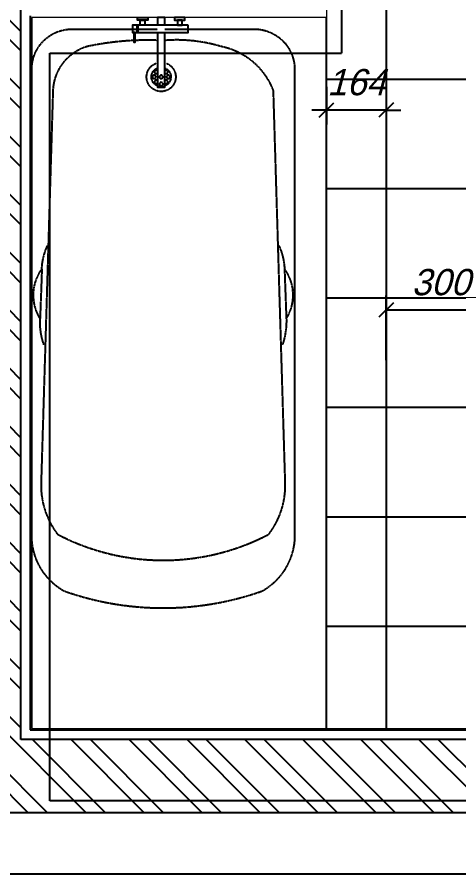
# Model space of a CAD drawing. Header units: millimetres. Extents: x 186805 to 449048, y 2167 to 51540.
# Drawn here: x 285554 to 286766, y 33432 to 35782 of the extents above; entities that cross this region are included whole.
import ezdxf

# ---------------------------------------------------------------- set-up
doc = ezdxf.new("R2010")
doc.units = ezdxf.units.MM
doc.linetypes.add('3117.NEW ID XR$0$BF$0$CENTER', pattern=[2, 1.25, -0.25, 0.25, -0.25])
doc.layers.get('0').update_dxf_attribs({"linetype": 'CONTINUOUS'})
doc.layers.get('Defpoints').update_dxf_attribs({"linetype": 'CONTINUOUS'})
doc.layers.add('0-60x60-C', color=3, linetype='CONTINUOUS', lineweight=13)
doc.layers.add('0-akl-plasterline', color=9, linetype='CONTINUOUS', lineweight=13)
for name, color, linetype in [('0-AKL-P1TILES', 8, 'CONTINUOUS'), ('3117.NEW ID XR$0$BF$0$0-tiles', 9, 'CONTINUOUS'), ('3117.NEW ID XR$0$BF$0$A-AXES', 9, '3117.NEW ID XR$0$BF$0$CENTER'), ('3117.NEW ID XR$0$BF$0$NAK_DIM', 8, 'CONTINUOUS'), ('a-wall', 140, 'CONTINUOUS'), ('BC-A-HATCH', 8, 'CONTINUOUS'), ('BC-A-wall', 6, 'CONTINUOUS'), ('BC-dim', 1, 'CONTINUOUS')]:
    doc.layers.add(name, color=color, linetype=linetype)
doc.styles.add('SITE SURVEY ROOM$0$SITE SURVEY ROOM$0$GEN-2F-FL-01-7$0$GEN-2F-FL-01-6$0$ELYSEE-STAR-2F-LAYOUT-FINAL-(REV-5)$0$ELYSEE-STAR-2F-LAYOUT-FINAL$0$STYLE1', font='archd.shx', dxfattribs={"oblique": 15})
doc.dimstyles.new('STANDARD-1', dxfattribs={"dimscale": 40, "dimtxt": 1.8, "dimasz": 1, "dimexe": 1, "dimexo": 0.5, "dimgap": 1, "dimtad": 1, "dimdec": 0, "dimrnd": 0.1, "dimzin": 3, "dimdsep": 46, "dimtxsty": 'SITE SURVEY ROOM$0$SITE SURVEY ROOM$0$GEN-2F-FL-01-7$0$GEN-2F-FL-01-6$0$ELYSEE-STAR-2F-LAYOUT-FINAL-(REV-5)$0$ELYSEE-STAR-2F-LAYOUT-FINAL$0$STYLE1', "dimblk": 'SITE SURVEY ROOM$0$SITE SURVEY ROOM$0$GEN-2F-FL-01-7$0$GEN-2F-FL-01-6$0$ELYSEE-STAR-2F-LAYOUT-FINAL-(REV-5)$0$ELYSEE-STAR-2F-LAYOUT-FINAL$0$_OBLIQUE', "dimcen": 2, "dimclrd": 1, "dimclre": 1, "dimclrt": 3, "dimadec": 0, "dimazin": 0, "dimtfac": 1, "dimtdec": 0, "dimtix": 1, "dimtmove": 2, "dimatfit": 3, "dimldrblk": 'ARCHTICK', "dimfxl": 1, "dimtolj": 1, "dimtzin": 3, "dimarcsym": 0})

# ---------------------------------------------------------------- blocks, each defined once
blk = doc.blocks.new('A$C7C4A1575')
at = {"layer": 'a-wall', "color": 8}
for p, q in [((52095.1, 18100), (60025.5, 18100)), ((55145.1, 17900), (55145.1, 15850)), ((57324.1, 17900), (55145.1, 17900)), ((55145.1, 15850), (55945.1, 15850)), ((55945.1, 14800), (55945.1, 15850))]:
    blk.add_line(p, q, dxfattribs=at)
blk = doc.blocks.new('A$C32DD6ECA')
at = {"layer": '0-60x60-C', "color": 16, "xscale": 0.04183124983683228, "yscale": 0.04183124983683228, "zscale": 0.04183124983683228, "rotation": 180}
blk.add_blockref('A$C7C4A1575', (4397.082, 2202.636), dxfattribs=at)
blk = doc.blocks.new('3117.NEW ID XR$0$BF$0$BATH MIXER')
at = {"layer": '3117.NEW ID XR$0$BF$0$NAK_DIM'}
blk.add_hatch(color=1, dxfattribs=at).paths.add_polyline_path([(109.6, -18.2), (108, -18.2), (108, -35.6), (109.6, -35.6)])
at = {"layer": '3117.NEW ID XR$0$BF$0$NAK_DIM', "color": 1}
for p, q in [((108, -18.2), (108, -35.6)), ((109.6, -18.2), (109.6, -35.6))]:
    blk.add_line(p, q, dxfattribs=at)
for points in [[(-7.8, -18.2), (120.2, -18.2), (120.2, -35.6), (-7.8, -35.6)], [(0, -0.7), (23.5, -0.7), (23.5, -6.9), (0, -6.9)], [(6.4, -6.9), (17.1, -6.9), (17.1, -18.2), (6.4, -18.2)], [(108.6, -0.7), (85.1, -0.7), (85.1, -6.9), (108.6, -6.9)], [(102.2, -6.9), (91.5, -6.9), (91.5, -18.2), (102.2, -18.2)], [(113.6, -35.6), (116.5, -35.6), (116.5, -57.3), (113.6, -57.3)]]:
    blk.add_lwpolyline(points, close=True, dxfattribs=at)
for points in [[(46.1, -18.2), (46.1, -0.7), (62.5, -0.7), (62.5, -18.2)], [(62.5, -35.6), (62.5, -160.3), (46.1, -160.3), (46.1, -35.6)]]:
    blk.add_lwpolyline(points, dxfattribs=at)
blk = doc.blocks.new('3117.NEW ID XR$0$BF$0$A$C2D200C54')
at = {"color": 1}
for p, q in [((324.1, 32.4), (78.3, 32.4)), ((578.3, 32.4), (343.7, 32.4)), ((-32.4, -78.3), (-32.4, -1355.5)), ((689.1, -1355.5), (689.1, -78.3)), ((26.6, -136.4), (-5.8, -1210.8)), ((662.4, -1210.8), (630, -136.4)), ((-4.6, -625.9), (-9.5, -760.9)), ((661.2, -625.9), (666.2, -760.9))]:
    blk.add_line(p, q, dxfattribs=at)
at = {"color": 251}
for centre in [(320.1, -85.1), (347.5, -85.1), (314.4, -98.8), (320.1, -112.5), (333.8, -98.8), (333.8, -118.2), (347.5, -112.5), (353.2, -98.8)]:
    blk.add_circle(centre, 4.75, dxfattribs=at)
at = {"color": 1}
for centre, radius, start, end in [((78.3, -78.3), 110.7, 90, 180), ((578.3, -78.3), 110.7, 0, 90), ((291.4, -418.7), 422.1, 85.5577, 106.7228), ((371.8, -794.8), 797.6, 78.0678, 92.0174), ((207.8, -204.1), 193.4, 101.2931, 159.5303), ((497.2, -141.3), 132.9, 2.0978, 72.7123), ((333.8, -98.8), 40, 111.1128, 68.8872), ((333.8, -98.8), 26.7, 118.8369, 61.1631), ((161.7, -632), 166.4, 154.849, 177.9022), ((494.9, -632), 166.4, 2.0978, 25.151), ((95.2, -697.2), 122.6, 144.4748, 211.3296), ((561.5, -697.2), 122.6, 328.6704, 35.5252), ((193, -768.3), 202.7, 177.9022, 198.7642), ((463.6, -768.3), 202.7, 341.2358, 2.0978), ((215.6, -1218.9), 221.5, 177.9022, 217.9835), ((441.1, -1218.9), 221.5, 322.0165, 2.0978), ((144.7, -1355.5), 177.2, 180, 240.5846), ((328.3, -799.9), 625.2, 242.6416, 297.3584), ((511.9, -1355.5), 177.2, 299.4154, 0), ((328.3, -738.6), 817.3, 250.6666, 289.3334)]:
    blk.add_arc(centre, radius, start, end, dxfattribs=at)
at = {"layer": '3117.NEW ID XR$0$BF$0$NAK_DIM', "color": 1, "xscale": 1.200000000011639, "yscale": 1.200000000011639, "zscale": 1.200000000011639}
blk.add_blockref('3117.NEW ID XR$0$BF$0$BATH MIXER', (268.7, 65.3), dxfattribs=at)
blk = doc.blocks.new('SITE SURVEY ROOM$0$SITE SURVEY ROOM$0$GEN-2F-FL-01-7$0$GEN-2F-FL-01-6$0$ELYSEE-STAR-2F-LAYOUT-FINAL-(REV-5)$0$ELYSEE-STAR-2F-LAYOUT-FINAL$0$_OBLIQUE')
at = {"color": 0, "linetype": 'ByBlock'}
blk.add_line((-0.5, -0.5), (0.5, 0.5), dxfattribs=at)
blk = doc.blocks.new('*D319')
at = {"layer": 'BC-dim', "color": 1, "lineweight": -2, "transparency": 16777216}
for p, q in [((710538.5, 72118.9), (710538.5, 72296.5)), ((710838.5, 72118.9), (710838.5, 72296.5)), ((710838.5, 72256.5), (710538.5, 72256.5))]:
    blk.add_line(p, q, dxfattribs=at)
at = {"layer": 'Defpoints', "color": 0, "transparency": 16777216}
for p in [(710538.5, 72256.5), (710538.5, 72098.9), (710838.5, 72098.9)]:
    blk.add_point(p, dxfattribs=at)
at = {"layer": 'BC-dim', "color": 1, "lineweight": -2, "transparency": 16777216, "xscale": 40, "yscale": 40, "zscale": 40, "rotation": 180}
blk.add_blockref('SITE SURVEY ROOM$0$SITE SURVEY ROOM$0$GEN-2F-FL-01-7$0$GEN-2F-FL-01-6$0$ELYSEE-STAR-2F-LAYOUT-FINAL-(REV-5)$0$ELYSEE-STAR-2F-LAYOUT-FINAL$0$_OBLIQUE', (710538.5, 72256.5), dxfattribs=at)
at = {"layer": 'BC-dim', "color": 1, "lineweight": -2, "transparency": 16777216, "xscale": 40, "yscale": 40, "zscale": 40}
blk.add_blockref('SITE SURVEY ROOM$0$SITE SURVEY ROOM$0$GEN-2F-FL-01-7$0$GEN-2F-FL-01-6$0$ELYSEE-STAR-2F-LAYOUT-FINAL-(REV-5)$0$ELYSEE-STAR-2F-LAYOUT-FINAL$0$_OBLIQUE', (710838.5, 72256.5), dxfattribs=at)
at = {"layer": 'BC-dim', "color": 3, "transparency": 16777216, "insert": (710688.5, 72332.5), "char_height": 72, "attachment_point": 5, "style": 'SITE SURVEY ROOM$0$SITE SURVEY ROOM$0$GEN-2F-FL-01-7$0$GEN-2F-FL-01-6$0$ELYSEE-STAR-2F-LAYOUT-FINAL-(REV-5)$0$ELYSEE-STAR-2F-LAYOUT-FINAL$0$STYLE1'}
blk.add_mtext('\\A1;300', dxfattribs=at)
blk = doc.blocks.new('_ArchTick')
at = {"color": 0, "linetype": 'ByBlock', "const_width": 0.15}
blk.add_lwpolyline([(-0.5, -0.5), (0.5, 0.5)], dxfattribs=at)
blk = doc.blocks.new('*D300')
at = {"layer": 'BC-dim', "color": 1, "lineweight": -2, "transparency": 16777216}
for p, q in [((710374.7, 72868.9), (710374.7, 72764.9)), ((710538.5, 72868.9), (710538.5, 72764.9)), ((710374.7, 72804.9), (710334.7, 72804.9)), ((710538.5, 72804.9), (710374.7, 72804.9)), ((710538.5, 72804.9), (710578.5, 72804.9))]:
    blk.add_line(p, q, dxfattribs=at)
at = {"layer": 'Defpoints', "color": 0, "transparency": 16777216}
for p in [(710374.7, 72888.9), (710538.5, 72888.9), (710374.7, 72804.9)]:
    blk.add_point(p, dxfattribs=at)
at = {"layer": 'BC-dim', "color": 1, "lineweight": -2, "transparency": 16777216, "xscale": 40, "yscale": 40, "zscale": 40}
blk.add_blockref('SITE SURVEY ROOM$0$SITE SURVEY ROOM$0$GEN-2F-FL-01-7$0$GEN-2F-FL-01-6$0$ELYSEE-STAR-2F-LAYOUT-FINAL-(REV-5)$0$ELYSEE-STAR-2F-LAYOUT-FINAL$0$_OBLIQUE', (710374.7, 72804.9), dxfattribs=at)
at = {"layer": 'BC-dim', "color": 1, "lineweight": -2, "transparency": 16777216, "xscale": 40, "yscale": 40, "zscale": 40, "rotation": 180}
blk.add_blockref('SITE SURVEY ROOM$0$SITE SURVEY ROOM$0$GEN-2F-FL-01-7$0$GEN-2F-FL-01-6$0$ELYSEE-STAR-2F-LAYOUT-FINAL-(REV-5)$0$ELYSEE-STAR-2F-LAYOUT-FINAL$0$_OBLIQUE', (710538.5, 72804.9), dxfattribs=at)
at = {"layer": 'BC-dim', "color": 3, "transparency": 16777216, "insert": (710456.6, 72880.9), "char_height": 72, "attachment_point": 5, "style": 'SITE SURVEY ROOM$0$SITE SURVEY ROOM$0$GEN-2F-FL-01-7$0$GEN-2F-FL-01-6$0$ELYSEE-STAR-2F-LAYOUT-FINAL-(REV-5)$0$ELYSEE-STAR-2F-LAYOUT-FINAL$0$STYLE1'}
blk.add_mtext('\\A1;164', dxfattribs=at)
blk = doc.blocks.new('A$C7DAB1636')
at = {"layer": 'BC-A-HATCH'}
h = blk.add_hatch(dxfattribs=at)
h.set_pattern_fill('ANSI32', color=256, scale=300, style=0)
h.set_pattern_definition([(315, (-189031.63, 11508.82), (-79.54951, -79.54951), []), (315, (-188978.59, 11508.82), (-79.54951, -79.54951), [])])
h.paths.add_polyline_path([(22963.3, 5282.1), (16532.4, 5282.1), (16532.4, 5552.1), (16167.4, 5552.1), (16167.4, 5752.1), (16582.4, 5752.1), (16582.4, 6512.1), (16732.4, 6512.1), (16732.4, 5482.1), (19397.4, 5482.1), (19397.4, 7492.1), (19347.4, 7492.1), (19347.4, 7637.1), (20192.4, 7637.1), (20192.4, 8587.1), (20342.4, 8587.1), (20342.4, 7492.1), (19537.4, 7492.1), (19537.4, 5482.1), (21677.4, 5482.1), (21677.4, 5892.1), (21747.4, 5892.1), (21777.4, 5862.1), (21777.4, 5482.1), (22713.3, 5482.1), (22713.3, 6403.1), (22322.3, 6403.1), (22284.2, 6441.2), (22284.2, 6503.1), (22713.3, 6503.1), (22713.3, 7492.1), (21331.3, 7492.1), (21331.3, 7622.1), (22076.3, 7622.1), (22076.3, 9727.1), (21326.3, 9727.1), (21326.3, 9877.1), (22076.3, 9877.1), (22076.3, 11787.1), (21381.3, 11787.1), (21381.3, 11937.1), (22076.3, 11937.1), (22076.3, 13612.1), (22176.3, 13570.7), (22176.3, 9087.4), (22317.4, 9087.4), (22317.4, 13519.5), (22417.4, 13478.1), (22417.4, 9087.1), (22963.3, 9087.1)])
h.paths.add_polyline_path([(22813.3, 5482.1), (22863.3, 5482.1), (22863.3, 7492.1), (22813.3, 7492.1)], flags=16)
h.paths.add_polyline_path([(22863.3, 7537.2), (22863.3, 8937.1), (22267.4, 8937.1), (22267.4, 7537.2)], flags=16)
at = {"layer": '0-AKL-P1TILES'}
for p, q in [((20540.3, 9547.1), (20540.3, 5512.1)), ((21389.1, 7292.1), (20376.4, 7292.1)), ((21389.1, 6992.1), (20376.4, 6992.1)), ((22340.3, 6692.1), (20376.4, 6692.1)), ((22359.3, 6392.1), (20376.4, 6392.1)), ((21815.3, 6092.1), (20376.4, 6092.1)), ((21647.4, 5792.1), (20376.4, 5792.1))]:
    blk.add_line(p, q, dxfattribs=at)
at = {"layer": '0-akl-plasterline', "color": 61}
for p, q in [((20376.4, 9697.1), (20376.4, 7462.1)), ((20376.4, 7462.1), (19567.4, 7462.1)), ((19567.4, 7462.1), (19567.4, 5512.1)), ((19567.4, 5512.1), (21647.4, 5512.1))]:
    blk.add_line(p, q, dxfattribs=at)
at = {"layer": '3117.NEW ID XR$0$BF$0$0-tiles'}
for p, q in [((19563.4, 7466.1), (19563.4, 5508.1)), ((19563.4, 5508.1), (20391.4, 5508.1)), ((20391.4, 5508.1), (21651.4, 5508.1))]:
    blk.add_line(p, q, dxfattribs=at)
at = {"layer": 'BC-A-wall'}
for p, q in [((19537.4, 5482.1), (19537.4, 7492.1)), ((21677.4, 5482.1), (19537.4, 5482.1)), ((16532.4, 5282.1), (22963.3, 5282.1))]:
    blk.add_line(p, q, dxfattribs=at)
at = {"layer": 'BC-A-wall', "color": 2}
blk.add_line((20376.4, 5512.1), (20376.4, 7462.1), dxfattribs=at)
at = {"layer": '3117.NEW ID XR$0$BF$0$A-AXES', "extrusion": (0, 0, -1), "zscale": -1}
blk.add_blockref('3117.NEW ID XR$0$BF$0$A$C2D200C54', (-20256.5, 7397.7), dxfattribs=at)
at = {"layer": 'BC-dim'}
for base, p1, p2, picture, middle in [((20376.4, 7208.1), (20540.3, 7292.1), (20376.4, 7292.1), '*D300', (20458.3, 7284.1)), ((20540.3, 6659.7), (20840.3, 6502.1), (20540.3, 6502.1), '*D319', (20690.3, 6735.7))]:
    dim = blk.add_linear_dim(base=base, p1=p1, p2=p2, dimstyle='STANDARD-1', dxfattribs=at)
    dim.commit()
    dim.dimension.update_dxf_attribs({"geometry": picture, "text_midpoint": middle, "insert": (-689998.2, -65596.8)})

msp = doc.modelspace()

# ---------------------------------------------------------------- block references
at = {"linetype": 'ByBlock'}
msp.add_blockref('A$C7DAB1636', (266026.5, 28318.7), dxfattribs=at)
at = {"layer": '0-60x60-C', "color": 16, "xscale": -23.90557308239969, "yscale": 23.90557308239969, "zscale": 23.90557308239969}
msp.add_blockref('A$C32DD6ECA', (335613.6, -1123), dxfattribs=at)

doc.saveas('drawing.dxf')
